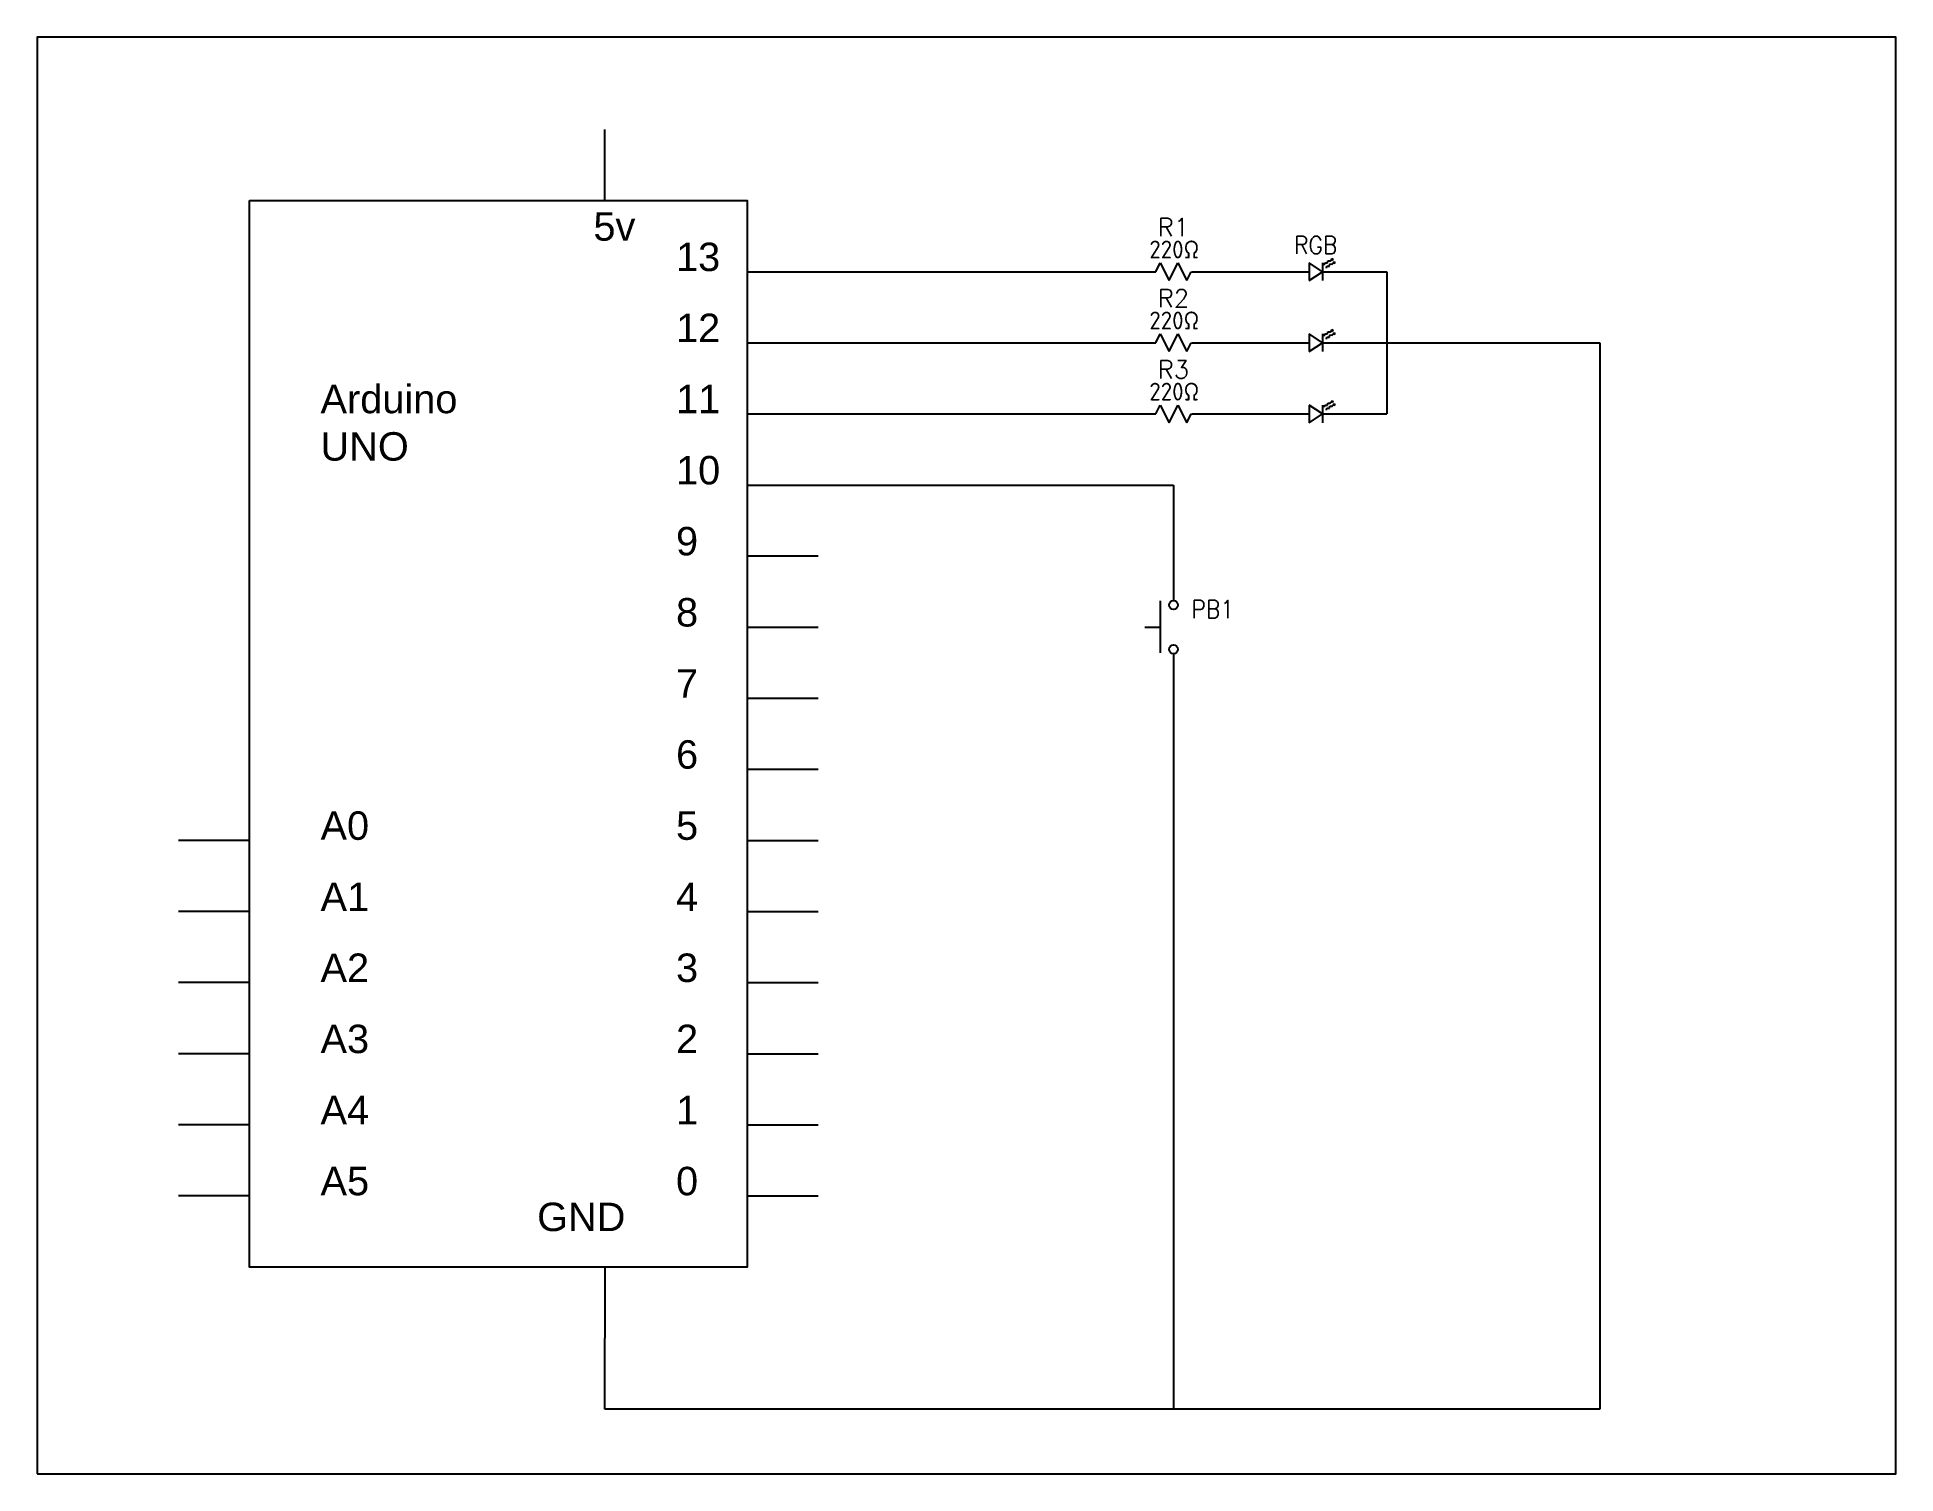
# Paper-space layout 'Layout10' of a CAD drawing. Header units: inches. Extents: x -0.1 to 10.9, y -0.1 to 8.4.
# The model-space entities are those that its viewports show. They can reach past a viewport. Long polylines and large blocks are cut down to what shows.
import ezdxf
from ezdxf.enums import TextEntityAlignment as Align

# ---------------------------------------------------------------- set-up
doc = ezdxf.new("R2010")
doc.units = ezdxf.units.IN
doc.header["$MEASUREMENT"] = 0
for name, color, linetype in [('MISC', 7, 'Continuous'), ('SYMS', 7, 'Continuous'), ('TAGS', 150, 'Continuous'), ('WIRES', 7, 'Continuous')]:
    doc.layers.add(name, color=color, linetype=linetype)
doc.styles.get("Standard").update_dxf_attribs({"font": 'arial.ttf'})
doc.styles.add('WD', font='romans.shx')

# ---------------------------------------------------------------- blocks, each defined once
blk = doc.blocks.new('VPB11')
for p, q in [((-0.094, 0.185), (-0.094, -0.18)), ((-0.202, 0), (-0.094, 0))]:
    blk.add_line(p, q)
for centre in [(0, 0.156), (0, -0.156)]:
    blk.add_circle(centre, 0.0312)
at = {"style": 'WD'}
for tag, p, width in [('INST', (0.127, 0.39), 0.7), ('LOC', (0.127, 0.221), 0.7), ('TAG1', (0.127, 0.064), 0.9), ('XREF', (0.129, -0.09), 0.7), ('DESC1', (0.129, -0.242), 0.7), ('DESC2', (0.129, -0.398), 0.7)]:
    blk.add_attdef(tag, p, '', height=0.125, dxfattribs=dict(at, width=width))
at = {"linetype": 'Continuous', "style": 'WD'}
for tag, height, flags, p in [('TERM01', 0.125, 8, (-0.055, 0.222)), ('MFG', 0.01, 9, (-0.142, -0.088)), ('CAT', 0.01, 9, (-0.142, -0.073))]:
    blk.add_attdef(tag, text='', height=height, dxfattribs=dict(at, flags=flags)).set_placement(p, align=Align.RIGHT)
at = {"color": 7, "style": 'WD', "flags": 1}
for tag, p in [('X2TERM01', (0, 0.188)), ('X8TERM02', (0, -0.188))]:
    blk.add_attdef(tag, p, '', height=0.0125, dxfattribs=at)
at = {"color": 7, "style": 'WD'}
for tag, p in [('X4LINK', (-0.266, 0)), ('X1LINK', (0, 0))]:
    blk.add_attdef(tag, p, '', height=0.01, dxfattribs=at)
at = {"style": 'WD'}
for tag, flags, p in [('CONTACT', 1, (-0.142, -0.053)), ('FAMILY', 9, (-0.142, -0.036))]:
    blk.add_attdef(tag, text='', height=0.01, dxfattribs=dict(at, flags=flags)).set_placement(p, align=Align.RIGHT)
at = {"linetype": 'Continuous', "style": 'WD', "flags": 9}
blk.add_attdef('ASSYCODE', text='', height=0.01, dxfattribs=at).set_placement((-0.155, -0.106), align=Align.CENTER)
at = {"linetype": 'Continuous', "style": 'WD', "flags": 8}
blk.add_attdef('TERM02', text='', height=0.125, dxfattribs=at).set_placement((-0.041, -0.229), align=Align.TOP_RIGHT)
blk = doc.blocks.new('HRE1')
for p, q in [((-0.125, 0), (-0.094, 0.062)), ((-0.094, 0.062), (-0.031, -0.062)), ((-0.031, -0.062), (0.031, 0.062)), ((0.031, 0.062), (0.094, -0.062)), ((0.094, -0.062), (0.125, 0))]:
    blk.add_line(p, q)
at = {"style": 'WD'}
for tag, width, p in [('INST', 0.7, (0, 0.888)), ('LOC', 0.7, (0, 0.719)), ('DESC1', 0.7, (0, 0.562)), ('DESC2', 0.7, (0, 0.406)), ('RATING1', 0.9, (0.006, 0.094))]:
    blk.add_attdef(tag, text='', height=0.125, dxfattribs=dict(at, width=width)).set_placement(p, align=Align.CENTER)
blk.add_attdef('TAG1', text='', height=0.125, dxfattribs=at).set_placement((0, 0.25), align=Align.CENTER)
for tag, p, height, flags in [('FAMILY', (0.205, 0.152), 0.01, 9), ('X4TERM01', (-0.125, 0), 0.0125, 1), ('X1TERM02', (0.125, 0), 0.0125, 1)]:
    blk.add_attdef(tag, p, '', height=height, dxfattribs=dict(at, flags=flags))
at = {"linetype": 'Continuous', "style": 'WD', "flags": 9}
for tag, p in [('ASSYCODE', (0.219, 0.062)), ('MFG', (0.228, 0.089)), ('CAT', (0.23, 0.108))]:
    blk.add_attdef(tag, text='', height=0.01, dxfattribs=at).set_placement(p, align=Align.CENTER)
at = {"linetype": 'Continuous', "style": 'WD', "flags": 8}
blk.add_attdef('TERM01', text='', height=0.125, dxfattribs=at).set_placement((-0.219, -0.031), align=Align.TOP_RIGHT)
blk.add_attdef('TERM02', text='', height=0.125, dxfattribs=at).set_placement((0.219, -0.031), align=Align.TOP_LEFT)
at = {"style": 'WD', "width": 0.9}
blk.add_attdef('RATING2', text='', height=0.125, dxfattribs=at).set_placement((0.006, -0.188), align=Align.TOP_CENTER)
blk = doc.blocks.new('HDI1LED')
h = blk.add_hatch(color=256)
h.dxf.hatch_style = 1
h.paths.add_polyline_path([(0.109, 0.089), (0.113, 0.084), (0.117, 0.079), (0.123, 0.092)])
h = blk.add_hatch(color=256)
h.dxf.hatch_style = 1
h.paths.add_polyline_path([(0.123, 0.068), (0.127, 0.063), (0.13, 0.058), (0.137, 0.07)])
for p, q in [((0.047, 0), (-0.047, 0.062)), ((-0.047, 0.062), (-0.047, -0.062)), ((-0.047, -0.062), (0.047, 0)), ((0.047, 0.062), (0.047, -0.062)), ((0.061, 0.047), (0.065, 0.062)), ((0.065, 0.062), (0.082, 0.062)), ((0.075, 0.026), (0.079, 0.04)), ((0.079, 0.04), (0.096, 0.04)), ((0.082, 0.062), (0.085, 0.076)), ((0.085, 0.076), (0.101, 0.076)), ((0.096, 0.04), (0.099, 0.055)), ((0.099, 0.055), (0.115, 0.054)), ((0.101, 0.076), (0.113, 0.084)), ((0.109, 0.089), (0.123, 0.092)), ((0.113, 0.084), (0.109, 0.089)), ((0.113, 0.084), (0.117, 0.079)), ((0.115, 0.054), (0.127, 0.063)), ((0.117, 0.079), (0.123, 0.092)), ((0.123, 0.068), (0.137, 0.07)), ((0.127, 0.063), (0.123, 0.068)), ((0.127, 0.063), (0.13, 0.058)), ((0.13, 0.058), (0.137, 0.07))]:
    blk.add_line(p, q)
at = {"style": 'WD'}
for tag, height, width, p in [('INST', 0.1, 0.7, (0, 0.438)), ('LOC', 0.1, 0.7, (0, 0.297)), ('TAG1', 0.125, 0.9, (0, 0.125)), ('RATING1', 0.1, 0.8, (0.006, -0.312)), ('DESC1', 0.125, 0.9, (0, -0.625)), ('DESC2', 0.125, 0.9, (0, -0.781))]:
    blk.add_attdef(tag, text='', height=height, dxfattribs=dict(at, width=width)).set_placement(p, align=Align.CENTER)
for tag, p, height, flags in [('FAMILY', (0.205, 0.152), 0.01, 9), ('WDBLKNAM', (0.205, 0.133), 0.01, 9), ('X4TERM01', (-0.047, 0), 0.0125, 1), ('X1TERM02', (0.047, 0), 0.0125, 1)]:
    blk.add_attdef(tag, p, '', height=height, dxfattribs=dict(at, flags=flags))
at = {"style": 'WD', "flags": 9}
for tag, p in [('ASSYCODE', (0.219, 0.062)), ('MFG', (0.228, 0.089)), ('CAT', (0.23, 0.108))]:
    blk.add_attdef(tag, text='', height=0.01, dxfattribs=at).set_placement(p, align=Align.CENTER)
at = {"style": 'WD', "flags": 8}
blk.add_attdef('TERM01', text='', height=0.125, dxfattribs=at).set_placement((-0.125, -0.031), align=Align.TOP_RIGHT)
blk.add_attdef('TERM02', text='', height=0.125, dxfattribs=at).set_placement((0.109, -0.031), align=Align.TOP_LEFT)
at = {"style": 'WD', "width": 0.8}
blk.add_attdef('RATING2', text='', height=0.1, dxfattribs=at).set_placement((0.006, -0.484), align=Align.BOTTOM_CENTER)

msp = doc.modelspace()

# ---------------------------------------------------------------- linework, layer by layer
for points in [[(50, 30), (61, 30), (61, 38.5), (50, 38.5)], [(51.257, 37.533), (54.201, 37.533), (54.201, 31.223), (51.257, 31.223)]]:
    msp.add_lwpolyline(points, close=True)
at = {"layer": 'WIRES'}
for p, q in [((53.36, 37.533), (53.36, 37.954)), ((54.201, 37.112), (54.622, 37.112)), ((54.622, 37.112), (56.62, 37.112)), ((56.831, 37.112), (57.527, 37.112)), ((57.606, 37.112), (57.987, 37.112)), ((57.987, 37.112), (57.987, 36.692)), ((54.201, 36.692), (54.622, 36.692)), ((54.622, 36.692), (56.62, 36.692)), ((56.831, 36.692), (57.527, 36.692)), ((57.606, 36.692), (58.829, 36.692)), ((57.987, 36.692), (57.987, 36.271)), ((58.829, 36.692), (59.249, 36.692)), ((59.249, 36.692), (59.249, 30.382)), ((54.201, 36.271), (54.622, 36.271)), ((54.622, 36.271), (56.62, 36.271)), ((56.831, 36.271), (57.527, 36.271)), ((57.606, 36.271), (57.987, 36.271)), ((54.201, 35.85), (54.622, 35.85)), ((54.622, 35.85), (56.725, 35.85)), ((56.725, 35.85), (56.725, 35.167)), ((54.201, 35.43), (54.622, 35.43)), ((54.201, 35.009), (54.622, 35.009)), ((56.725, 34.851), (56.725, 30.382)), ((56.725, 34.851), (56.725, 34.588)), ((54.201, 34.588), (54.622, 34.588)), ((54.201, 34.168), (54.622, 34.168)), ((51.257, 33.747), (50.836, 33.747)), ((54.201, 33.747), (54.622, 33.747)), ((51.257, 33.326), (50.836, 33.326)), ((54.201, 33.326), (54.622, 33.326)), ((51.257, 32.906), (50.836, 32.906)), ((54.201, 32.906), (54.622, 32.906)), ((51.257, 32.485), (50.836, 32.485)), ((54.201, 32.485), (54.622, 32.485)), ((51.257, 32.064), (50.836, 32.064)), ((54.201, 32.064), (54.622, 32.064)), ((51.257, 31.644), (50.836, 31.644)), ((54.201, 31.644), (54.622, 31.644)), ((53.36, 31.223), (53.36, 30.802)), ((53.36, 30.382), (53.36, 30.802)), ((56.725, 30.382), (53.36, 30.382)), ((59.249, 30.382), (56.305, 30.382))]:
    msp.add_line(p, q, dxfattribs=at)

# ---------------------------------------------------------------- block references
at = {"layer": 'SYMS'}
ref = msp.add_blockref('HRE1', (56.725, 37.112), dxfattribs=dict(at, xscale=0.8413280727052851, yscale=0.8413280727052851, zscale=0.8413280727052851))
ref.add_attrib('RATING1', '220Ω', dxfattribs={"layer": 'MISC', "height": 0.1052, "style": 'WD', "width": 0.9}).set_placement((56.73, 37.191), align=Align.CENTER)
ref.add_attrib('TAG1', 'R1', dxfattribs={"layer": 'TAGS', "height": 0.1052, "style": 'WD'}).set_placement((56.725, 37.323), align=Align.CENTER)
ref = msp.add_blockref('HDI1LED', (57.567, 37.112), dxfattribs=dict(at, xscale=0.8413280727052851, yscale=0.8413280727052851, zscale=0.8413280727052851))
ref.add_attrib('TAG1', 'RGB', dxfattribs={"layer": 'TAGS', "height": 0.1052, "style": 'WD', "width": 0.9}).set_placement((57.567, 37.217), align=Align.CENTER)
ref = msp.add_blockref('HRE1', (56.725, 36.692), dxfattribs=dict(at, xscale=0.8413280727052851, yscale=0.8413280727052851, zscale=0.8413280727052851))
ref.add_attrib('RATING1', '220Ω', dxfattribs={"layer": 'MISC', "height": 0.1052, "style": 'WD', "width": 0.9}).set_placement((56.73, 36.771), align=Align.CENTER)
ref.add_attrib('TAG1', 'R2', dxfattribs={"layer": 'TAGS', "height": 0.1052, "style": 'WD'}).set_placement((56.725, 36.902), align=Align.CENTER)
at = {"layer": 'SYMS', "xscale": 0.8413280727052851, "yscale": 0.8413280727052851, "zscale": 0.8413280727052851}
for p in [(57.567, 36.692), (57.567, 36.271)]:
    msp.add_blockref('HDI1LED', p, dxfattribs=at)
at = {"layer": 'SYMS'}
ref = msp.add_blockref('HRE1', (56.725, 36.271), dxfattribs=dict(at, xscale=0.8413280727052851, yscale=0.8413280727052851, zscale=0.8413280727052851))
ref.add_attrib('RATING1', '220Ω', dxfattribs={"layer": 'MISC', "height": 0.1052, "style": 'WD', "width": 0.9}).set_placement((56.73, 36.35), align=Align.CENTER)
ref.add_attrib('TAG1', 'R3', dxfattribs={"layer": 'TAGS', "height": 0.1052, "style": 'WD'}).set_placement((56.725, 36.481), align=Align.CENTER)
ref = msp.add_blockref('VPB11', (56.725, 35.009), dxfattribs=dict(at, xscale=0.8413280727052851, yscale=0.8413280727052851, zscale=0.8413280727052851))
ref.add_attrib('TAG1', 'PB1', (56.832, 35.063), dxfattribs={"layer": 'TAGS', "height": 0.1052, "style": 'WD', "width": 0.9})

# ---------------------------------------------------------------- texts
at = {"char_height": 0.16827, "attachment_point": 1}
for s, insert in [('{\\C256;\\c0;5v}', (53.292, 37.464)), ('{\\C256;\\c0;13}', (53.781, 37.284)), ('{\\C256;\\c0;12}', (53.781, 36.864)), ('{\\C256;\\c0;Arduino UNO}', (51.677, 36.443)), ('{\\C256;\\c0;11}', (53.781, 36.443)), ('{\\C256;\\c0;10}', (53.781, 36.022)), ('{\\C256;\\c0;9}', (53.781, 35.602)), ('{\\C256;\\c0;8}', (53.781, 35.181)), ('{\\C256;\\c0;7}', (53.781, 34.76)), ('{\\C256;\\c0;6}', (53.781, 34.34)), ('{\\C256;\\c0;A0}', (51.677, 33.919)), ('{\\C256;\\c0;5}', (53.781, 33.919)), ('{\\C256;\\c0;A1}', (51.677, 33.498)), ('{\\C256;\\c0;4}', (53.781, 33.498)), ('{\\C256;\\c0;A2}', (51.677, 33.078)), ('{\\C256;\\c0;3}', (53.781, 33.078)), ('{\\C256;\\c0;A3}', (51.677, 32.657)), ('{\\C256;\\c0;2}', (53.781, 32.657)), ('{\\C256;\\c0;A4}', (51.677, 32.236)), ('{\\C256;\\c0;1}', (53.781, 32.236)), ('{\\C256;\\c0;A5}', (51.677, 31.816)), ('{\\C256;\\c0;0}', (53.781, 31.816)), ('{\\C256;\\c0;GND}', (52.959, 31.604))]:
    msp.add_mtext_dynamic_manual_height_columns(s, width=0.4113, gutter_width=0.841, heights=[0], dxfattribs=dict(at, insert=insert))

psp = doc.layouts.new('Layout10')

# ---------------------------------------------------------------- viewports
at = {"layer": '0'}
psp.add_viewport(center=(5.375, 4.108), size=(11, 8.5), view_center_point=(55.5, 34.25), view_height=8.5, dxfattribs=at)

doc.saveas('drawing.dxf')
